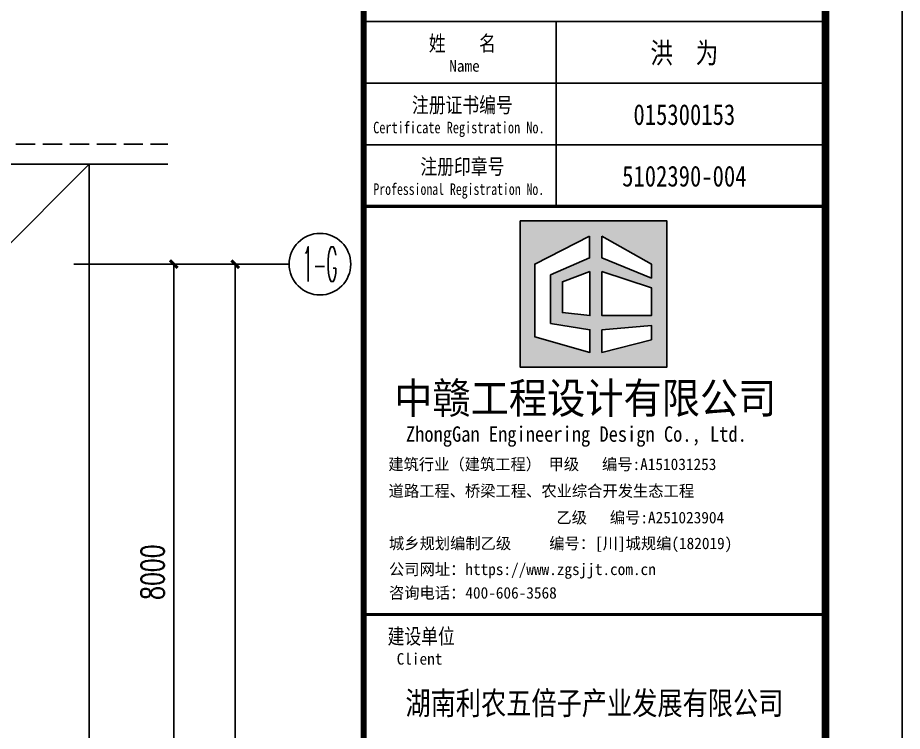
# Model space of a CAD drawing. Extents: x -6243262 to 3079315, y -2914302 to 172723.
# Drawn here: x -2005434 to -1993938, y -710468 to -701201 of the extents above; entities that cross this region are included whole.
import ezdxf
from ezdxf.enums import TextEntityAlignment as Align

# ---------------------------------------------------------------- set-up
doc = ezdxf.new("R2010")
doc.units = 0
doc.header["$LTSCALE"] = 1000
doc.linetypes.add('DASH', pattern=[0.35, 0.25, -0.1])
for name, color, linetype in [('AXIS', 3, 'Continuous'), ('AXIS_TEXT', 7, 'Continuous'), ('P-图框', 7, 'Continuous'), ('PUB_TITLE', 4, 'Continuous'), ('中赣LOGO', 7, 'Continuous')]:
    doc.layers.add(name, color=color, linetype=linetype)
doc.styles.add('_TCH_AXIS', font='COMPLEX', dxfattribs={"bigfont": 'GBCBIG'})
doc.styles.add('_TCH_DIM_T3', font='SIMPLEX', dxfattribs={"width": 0.7058823529411765, "bigfont": 'GBCBIG'})
doc.styles.add('COMPLEX', font='COMPLEX')
doc.styles.add('STYLE-ARIAL', font='')
doc.styles.add('图签', font='', dxfattribs={"width": 0.66})
doc.styles.add('黑体', font='simhei.ttf')
doc.styles.get('STYLE-ARIAL').set_extended_font_data('NSimSun')
doc.styles.get('图签').set_extended_font_data('SimSun')
doc.dimstyles.new('_TCH_ARCH&&100', dxfattribs={"dimtxt": 297.5, "dimasz": 100, "dimexe": 250, "dimexo": 300, "dimgap": 126.25, "dimtad": 1, "dimdec": 0, "dimzin": 0, "dimdsep": 46, "dimtxsty": '_TCH_DIM_T3', "dimblk": 'ARCHTICK', "dimcen": 0.09, "dimclrt": 7, "dimazin": 2, "dimtfac": 1, "dimtdec": 0, "dimtix": 1, "dimtmove": 2, "dimatfit": 3, "dimfxl": 0, "dimtolj": 1, "dimtzin": 0, "dimarcsym": 0})

# ---------------------------------------------------------------- blocks, each defined once
blk = doc.blocks.new('中赣设计')
at = {"layer": '中赣LOGO'}
h = blk.add_hatch(color=256, dxfattribs=at)
h.dxf.hatch_style = 1
h.paths.add_polyline_path([(355563.0118156057, 340.9478058809584), (355563.0118156057, 319.8116282041926), (355584.1640110025, 319.8116282041926), (355584.1640110025, 340.9478058809584)])
h.paths.add_polyline_path([(355581.9653067868, 334.6886874353493), (355581.9653067868, 332.6809117858013), (355574.8102480905, 335.5819059631342), (355574.8102480905, 338.7323437263751)], flags=16)
h.paths.add_polyline_path([(355581.9653067868, 331.2799758209796), (355581.9653067868, 327.2552232209966), (355574.8102480905, 327.2552232209966), (355574.8102480905, 333.6354899876235)], flags=16)
h.paths.add_polyline_path([(355573.0385238972, 335.5819059631574), (355567.3865077491, 333.1230275023147), (355567.386507749, 326.1305918537407), (355573.0769731243, 325.208512601698), (355573.0769731243, 321.9428147270112), (355565.1180111832, 324.2095931842744), (355565.1180111832, 334.6982463839333), (355573.0385238972, 338.7323437264229)], flags=16)
h.paths.add_polyline_path([(355573.0842529143, 333.6354899876426), (355573.0842529142, 327.2552232209998), (355569.1017095871, 327.6972310147969), (355569.1017095871, 332.1368555354773)], flags=16)
h.paths.add_polyline_path([(355581.9653067868, 325.8481842940116), (355581.9653067868, 323.7730214175419), (355574.8102480905, 321.9428147270435), (355574.8102480905, 325.2085126017021)], flags=16)
blk.add_lwpolyline([(355563.0118156057, 340.9478058809584), (355584.1640110025, 340.9478058809584), (355584.1640110025, 319.8116282041926), (355563.0118156057, 319.8116282041926)], close=True, dxfattribs=at)
for points in [[(355573.0385238972, 338.7323437263738), (355573.0385238972, 335.5819059631328), (355567.386507749, 333.1230275023129), (355567.386507749, 326.1305918537421), (355573.0769731243, 325.2085126016989), (355573.0769731243, 321.9428147270353), (355565.1180111832, 324.2095931842998), (355565.1180111832, 334.6982463839338), (355573.0385238972, 338.7323437263738)], [(355574.8102480905, 338.7323437263738), (355574.8102480905, 335.5819059631328), (355581.9653067868, 332.6809117857799), (355581.9653067868, 334.688687435342), (355574.8102480905, 338.7323437263738)], [(355573.0842529143, 333.6354899876362), (355573.0842529143, 327.2552232209966), (355569.101709587, 327.6972310147983), (355569.101709587, 332.13685553548), (355573.0842529143, 333.6354899876362)], [(355574.8102480905, 333.6354899876362), (355574.8102480905, 327.2552232209966), (355581.9653067868, 327.2552232209966), (355581.9653067868, 331.279975820976), (355574.8102480905, 333.6354899876362)], [(355574.8102480905, 325.2085126016989), (355574.8102480905, 321.9428147270353), (355581.9653067868, 323.7730214175142), (355581.9653067868, 325.8481842940171), (355574.8102480905, 325.2085126016989)]]:
    blk.add_lwpolyline(points, dxfattribs=at)
blk = doc.blocks.new('TQ-A2')
at = {"layer": 'P-图框'}
for p, q in [((-6000, 31100.00022238411), (0, 31100.00022238411)), ((-3500, 28700.00022238411), (-3500, 31100.00022238411)), ((-6000, 30300.00022238411), (0, 30300.00022238411)), ((-6000, 29500.00022238411), (0, 29500.00022238411))]:
    blk.add_line(p, q, dxfattribs=at)
at = {"layer": 'P-图框', "const_width": 80}
blk.add_lwpolyline([(-6000, 40000), (-6000, 0)], dxfattribs=at)
at = {"layer": 'P-图框'}
blk.add_lwpolyline([(-6000, 31900.00022238411), (-6000, 0), (0, 0), (0, 31900.00022238411)], close=True, dxfattribs=at)
at = {"layer": 'P-图框', "linetype": 'Continuous', "const_width": 40}
for points in [[(-6000, 28700.00022238411), (0, 28700.00022238411)], [(-6000, 23400.00022238411), (0, 23400.00022238411)]]:
    blk.add_lwpolyline(points, dxfattribs=at)
at = {"layer": '中赣LOGO', "xscale": 90, "yscale": 90, "zscale": 90}
blk.add_blockref('中赣设计', (-32004636.2947427, -2172.547561309766), dxfattribs=at)
at = {"layer": 'P-图框'}
for s, height, style, width, p in [('姓    名', 200, '图签', 0.8, (-4716.572348667483, 30816.03740748495)), ('Name', 150, 'STYLE-ARIAL', 0.9700000000000001, (-4688.873449765786, 30523.08678610949)), ('注册证书编号', 200, '图签', 0.8, (-4716.572348667483, 30016.03740748495)), ('Certificate Registration No. ', 150, 'STYLE-ARIAL', 0.78, (-4721.651083806704, 29723.08678610949)), ('注册印章号', 200, '图签', 0.8, (-4716.572348667483, 29216.03740748495)), ('Professional Registration No.', 150, 'STYLE-ARIAL', 0.75, (-4763.289189886244, 28923.08678610949)), ('建设单位', 200, '图签', 0.8, (-5251.420774616476, 23116.03740748495)), ('Client', 150, 'STYLE-ARIAL', 0.9700000000000001, (-5273.338710473094, 22823.08678610949))]:
    blk.add_text(s, height=height, dxfattribs=dict(at, style=style, width=width)).set_placement(p, align=Align.MIDDLE_CENTER)
at = {"layer": 'P-图框', "color": 6, "style": '图签', "width": 0.8}
for s, height, p in [('洪  为', 270, (-1832.459771623136, 30692.04124669859)), ('015300153', 270, (-1832.459771623078, 29892.04124669859)), ('5102390-004', 270, (-1832.459771623136, 29092.04124669859)), ('湖南利农五倍子产业发展有限公司', 300, (-3001.347376541351, 22248.70646826166))]:
    blk.add_text(s, height=height, dxfattribs=at).set_placement(p, align=Align.MIDDLE_CENTER)
at = {"layer": 'P-图框'}
for s, height, style, width, p in [('中赣工程设计有限公司', 400, '黑体', 0.91, (-5601.672289634007, 26009.23494482681)), ('ZhongGan Engineering Design Co., Ltd.', 200, 'STYLE-ARIAL', 0.88, (-5450.13989530853, 25642.63512305706)), ('建筑行业（建筑工程） 甲级   编号:A151031253', 150, 'STYLE-ARIAL', 0.9700000000000001, (-5679.552817819873, 25275.48137655447)), ('道路工程、桥梁工程、农业综合开发生态工程', 150, 'STYLE-ARIAL', 0.9700000000000001, (-5675.057282723254, 24929.31698865385)), ('乙级   编号:A251023904', 150, 'STYLE-ARIAL', 0.9700000000000001, (-3494.556066535646, 24583.15260075324)), ('城乡规划编制乙级     编号：[川]城规编(182019)', 150, 'STYLE-ARIAL', 0.9700000000000001, (-5670.291159546003, 24248.2632431169)), ('公司网址：https://www.zgsjjt.com.cn', 150, 'STYLE-ARIAL', 0.9700000000000001, (-5670.291159546003, 23911.49537293823)), ('咨询电话：400-606-3568', 150, 'STYLE-ARIAL', 0.9700000000000001, (-5670.291159546003, 23605.83920787671))]:
    blk.add_text(s, height=height, dxfattribs=dict(at, style=style, width=width)).set_placement(p)
blk = doc.blocks.new('_AXISO')
at = {"color": 0}
blk.add_circle((0, 0), 0.5, dxfattribs=at)
at = {"layer": 'AXIS_TEXT', "color": 0, "style": 'COMPLEX', "width": 1.041666666666667}
blk.add_attdef('A', text='', height=0.56, dxfattribs=at).set_placement((-0.25, -0.28), (0.25, -0.28), align=Align.FIT)
blk = doc.blocks.new('_ArchTick')
at = {"color": 0, "linetype": 'ByBlock', "const_width": 0.4}
blk.add_lwpolyline([(-0.5, -0.5), (0.5, 0.5)], dxfattribs=at)
blk = doc.blocks.new('*D76')
at = {"layer": 'AXIS', "color": 0, "lineweight": -2, "transparency": 16777216}
for p, q in [((1339095.123365386, -771452.192366922), (1341145.123365386, -771452.192366922)), ((1340895.123365386, -786952.1923669206), (1340895.123365386, -771452.192366922)), ((1339095.123365386, -786952.1923669206), (1341145.123365386, -786952.1923669206))]:
    blk.add_line(p, q, dxfattribs=at)
at = {"layer": 'Defpoints', "color": 0, "transparency": 16777216}
for p in [(1338795.123365386, -771452.192366922), (1340895.123365386, -771452.192366922), (1338795.123365386, -786952.1923669206)]:
    blk.add_point(p, dxfattribs=at)
at = {"layer": 'AXIS', "color": 0, "lineweight": -2, "transparency": 16777216, "xscale": 100, "yscale": 100, "zscale": 100}
for p, rotation in [((1340895.123365386, -771452.192366922), 90), ((1340895.123365386, -786952.1923669206), 270)]:
    blk.add_blockref('_ArchTick', p, dxfattribs=dict(at, rotation=rotation))
at = {"layer": 'AXIS', "color": 7, "transparency": 16777216, "insert": (1340620.123365387, -779202.1923669211), "char_height": 297.5, "attachment_point": 5, "rotation": 90, "style": '_TCH_DIM_T3'}
blk.add_mtext('\\A1;15500', dxfattribs=at)
blk = doc.blocks.new('*D79')
at = {"layer": 'AXIS', "color": 0, "lineweight": -2, "transparency": 16777216}
for p, q in [((1339095.123365386, -771452.192366922), (1340345.123365386, -771452.192366922)), ((1340095.123365386, -779452.1923669257), (1340095.123365386, -771452.192366922)), ((1339095.123365386, -779452.1923669257), (1340345.123365386, -779452.1923669257))]:
    blk.add_line(p, q, dxfattribs=at)
at = {"layer": 'Defpoints', "color": 0, "transparency": 16777216}
for p in [(1338795.123365386, -771452.192366922), (1340095.123365386, -771452.192366922), (1338795.123365386, -779452.1923669257)]:
    blk.add_point(p, dxfattribs=at)
at = {"layer": 'AXIS', "color": 0, "lineweight": -2, "transparency": 16777216, "xscale": 100, "yscale": 100, "zscale": 100}
for p, rotation in [((1340095.123365386, -771452.192366922), 90), ((1340095.123365386, -779452.1923669257), 270)]:
    blk.add_blockref('_ArchTick', p, dxfattribs=dict(at, rotation=rotation))
at = {"layer": 'AXIS', "color": 7, "transparency": 16777216, "insert": (1339820.123365387, -775452.1923669236), "char_height": 297.5, "attachment_point": 5, "rotation": 90, "style": '_TCH_DIM_T3'}
blk.add_mtext('\\A1;8000', dxfattribs=at)
blk = doc.blocks.new('11')
at = {"color": 8, "linetype": 'DASH'}
blk.add_lwpolyline([(1321945.123365388, -769892.1923669206), (1340016.529252776, -769892.1923669206)], dxfattribs=at)
at = {"color": 8}
for points in [[(1321945.123365389, -770152.1923669206), (1338995.123365386, -770152.1923669206), (1338995.123365386, -786752.1923669208), (1322995.123365393, -786752.1923669208), (1322995.123365393, -788252.1923669158), (1317395.123365382, -788252.1923669158), (1317395.123365384, -786752.192366921), (1301995.123365391, -786752.1923669259), (1301995.123365387, -788252.1923669279), (1296395.123365382, -788252.1923669141), (1296395.123365386, -770152.1923669206), (1313445.123365391, -770152.1923669206)], [(1337795.123365386, -771352.1923669206), (1338995.123365386, -770152.1923669206)], [(1338995.123365386, -770152.1923669206), (1340016.529252776, -770152.1923669206)]]:
    blk.add_lwpolyline(points, dxfattribs=at)
at = {"layer": 'AXIS', "color": 8}
blk.add_line((1338795.123365386, -771452.192366922), (1341595.123365386, -771452.192366922), dxfattribs=at)
ref = blk.add_blockref('_AXISO', (1341995.123365386, -771452.192366922), dxfattribs=dict(at, xscale=800, yscale=800, zscale=800))
ref.add_attrib('A', '1-G', dxfattribs={"layer": 'AXIS_TEXT', "color": 8, "height": 452.5483399593904, "style": '_TCH_AXIS', "width": 0.3559322033897075}).set_placement((1341768.849195407, -771678.4665369018), (1342221.397535366, -771678.4665369018), align=Align.FIT)
for p1, distance, picture, middle in [((1338795.123365386, -786952.1923669206), -2100, '*D76', (1340620.123365387, -779202.1923669211)), ((1338795.123365386, -779452.1923669257), -1300, '*D79', (1339820.123365387, -775452.1923669236))]:
    dim = blk.add_aligned_dim(p1=p1, p2=(1338795.123365386, -771452.192366922), distance=distance, dimstyle='_TCH_ARCH&&100', dxfattribs=at)
    dim.commit()
    dim.dimension.update_dxf_attribs({"geometry": picture, "text_midpoint": middle})

msp = doc.modelspace()

# ---------------------------------------------------------------- linework, layer by layer
at = {"layer": 'PUB_TITLE'}
msp.add_lwpolyline([(-2053338.444623397, -733350.4982506996), (-1993938.444623397, -733350.4982506996), (-1993938.444623397, -691350.4982506996), (-2053338.444623397, -691350.4982506996)], close=True, dxfattribs=at)
at = {"layer": 'PUB_TITLE', "const_width": 100}
msp.add_lwpolyline([(-2051838.444623397, -732350.4982506996), (-1994938.444623397, -732350.4982506996), (-1994938.444623397, -692350.4982506996), (-2051838.444623397, -692350.4982506996)], close=True, dxfattribs=at)

# ---------------------------------------------------------------- block references
msp.add_blockref('11', (-3343501.024608583, 67050.62159171794))
at = {"layer": 'P-图框'}
msp.add_blockref('TQ-A2', (-1994938.444623397, -732350.4982506996), dxfattribs=at)

doc.saveas('drawing.dxf')
